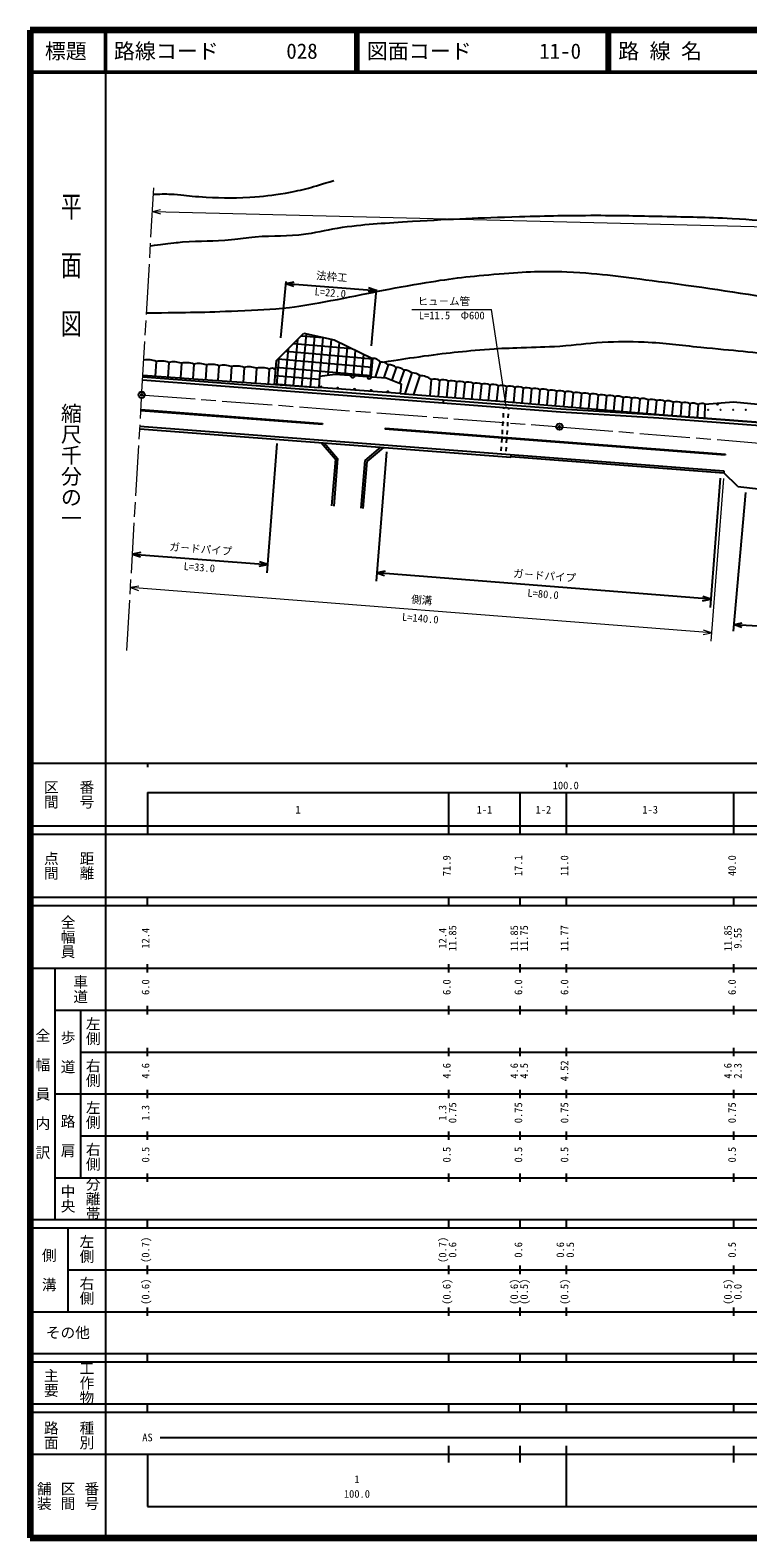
# Model space of a CAD drawing. Units: millimetres, scale not verified. Extents: x 40000 to 680000, y 20000 to 380000.
# Drawn here: x 40000 to 211311, y 20000 to 380000 of the extents above; entities that cross this region are included whole.
import ezdxf
from ezdxf.enums import TextEntityAlignment as Align

# ---------------------------------------------------------------- set-up
doc = ezdxf.new("R2010")
doc.units = ezdxf.units.MM
doc.header["$LTSCALE"] = 1000
doc.header["$PDMODE"] = 32
doc.header["$PDSIZE"] = 500
doc.linetypes.add('CHAIN', pattern=[18.5, 12, -1.5, 3.5, -1.5])
for name, color, linetype, lineweight in [('M-BGD', 7, 'Continuous', 25), ('M-BMK', 2, 'CHAIN', 13), ('M-BMK-SRVR', 3, 'Continuous', 25), ('M-STR-HTXT', 7, 'Continuous', 13), ('M-STR-STRC', 7, 'Continuous', 25), ('M-TTL', 2, 'Continuous', 140), ('M-TTL-BAND', 7, 'Continuous', 25), ('M-TTL-LINE', 7, 'Continuous', 50)]:
    doc.layers.add(name, color=color, linetype=linetype, lineweight=lineweight)
doc.layers.add('M-OTRS', color=6, linetype='Continuous')
doc.layers.add('M-TTL-TXT', color=7, linetype='Continuous')
doc.styles.add('@ＭＳ ゴシック', font='')
doc.styles.add('ＭＳ ゴシック', font='')
doc.styles.get('@ＭＳ ゴシック').set_extended_font_data('@MS Gothic')
doc.styles.get('ＭＳ ゴシック').set_extended_font_data('MS Gothic')

msp = doc.modelspace()

# ---------------------------------------------------------------- hatches: boundary and pattern name
at = {"layer": 'M-BGD'}
h = msp.add_hatch(dxfattribs=at)
h.set_pattern_fill('USER', color=256, style=0, pattern_type=2)
h.set_pattern_definition([(355, (108874, 294639), (174.31, 1992.4), []), (85, (108874, 294639), (-1992.4, 174.31), [])])
h.paths.add_polyline_path([(108874, 294639), (109034, 297377), (112807, 297823), (121323, 297246), (121740, 301579), (112533, 306024), (105355, 307610), (98807, 301144), (98306, 295373)])

# ---------------------------------------------------------------- linework, layer by layer
for p, q in [((98807, 301144), (105355, 307610)), ((105355, 307610), (112533, 306024)), ((112533, 306024), (121740, 301579)), ((70106, 300882), (69871, 297391)), ((73099, 300681), (72863, 297171)), ((76093, 300479), (75855, 296951)), ((79086, 300278), (78847, 296730)), ((82079, 300077), (81840, 296517)), ((85072, 299875), (84833, 296309)), ((88066, 299674), (87825, 296102)), ((91059, 299473), (90818, 295894)), ((94052, 299271), (93811, 295686)), ((97045, 299070), (96804, 295478)), ((98306, 295373), (98807, 301144)), ((121740, 301579), (121323, 297246)), ((123568, 300742), (122348, 297176)), ((125460, 300094), (124414, 297036)), ((127352, 299447), (126328, 296454)), ((66835, 296512), (166622, 288891)), ((66889, 297209), (166671, 289589)), ((66912, 297609), (80097, 296638)), ((80097, 296638), (108874, 294639)), ((109034, 297377), (108874, 294639)), ((129245, 298799), (128190, 295716)), ((128586, 295559), (128353, 293243)), ((131137, 298152), (129428, 293157)), ((133029, 297504), (131485, 292992)), ((135757, 296571), (135395, 292695)), ((137749, 296385), (137389, 292540)), ((139740, 296199), (139384, 292385)), ((141731, 296013), (141378, 292229)), ((143723, 295826), (143372, 292074)), ((145714, 295640), (145366, 291919)), ((147705, 295454), (147360, 291764)), ((149697, 295268), (149355, 291608)), ((128353, 293243), (108874, 294639)), ((128353, 293243), (153128, 291314)), ((138613, 291732), (138559, 291034)), ((151688, 295082), (151350, 291463)), ((153679, 294896), (153343, 291296)), ((155671, 294710), (155336, 291130)), ((157662, 294524), (157329, 290963)), ((159653, 294337), (159322, 290796)), ((161645, 294151), (161315, 290629)), ((163636, 293965), (163309, 290462)), ((165627, 293779), (165302, 290295)), ((167619, 293593), (167295, 290128)), ((169610, 293407), (169288, 289961)), ((171601, 293221), (171281, 289794)), ((173593, 293035), (173274, 289627)), ((175584, 292849), (175267, 289460)), ((177575, 292662), (177260, 289294)), ((179567, 292476), (179253, 289127)), ((181558, 292290), (181247, 288960)), ((183549, 292104), (183240, 288793)), ((185540, 291918), (185233, 288626)), ((187532, 291732), (187226, 288459)), ((66423, 289222), (109782, 285910)), ((66434, 289421), (109797, 286110)), ((152941, 288521), (152879, 287523)), ((153028, 289929), (153003, 289519)), ((153128, 291314), (190133, 288216)), ((154088, 288425), (154027, 287427)), ((154176, 289841), (154150, 289423)), ((166622, 288891), (190069, 287418)), ((166671, 289589), (190117, 288116)), ((189523, 291546), (189219, 288292)), ((190117, 288116), (223433, 285624)), ((190133, 288216), (223449, 285723)), ((191514, 291360), (191212, 288125)), ((193506, 291174), (193205, 287958)), ((195497, 290987), (195198, 287791)), ((197488, 290801), (197192, 287624)), ((199480, 290615), (199193, 287548)), ((201059, 290668), (200997, 287403)), ((66166, 284829), (154719, 278066)), ((66201, 285428), (205620, 274780)), ((109797, 286110), (109782, 285910)), ((124702, 284972), (124687, 284772)), ((124687, 284772), (205932, 278567)), ((124702, 284972), (205947, 278767)), ((152693, 284529), (152631, 283530)), ((152817, 286525), (152755, 285527)), ((153841, 284432), (153779, 283434)), ((153965, 286429), (153903, 285430)), ((190069, 287418), (223387, 284925)), ((109447, 281523), (112855, 277591)), ((110156, 281469), (113371, 277760)), ((152569, 282532), (152507, 281534)), ((153717, 282436), (153655, 281438)), ((112855, 277591), (111963, 266405)), ((113371, 277760), (112461, 266365)), ((119850, 277242), (118940, 265848)), ((123641, 280439), (119850, 277242)), ((124352, 280385), (120332, 276994)), ((152445, 280536), (152383, 279538)), ((153593, 280440), (153531, 279442)), ((154764, 278664), (154719, 278066)), ((154727, 278165), (205579, 274282)), ((205947, 278767), (205932, 278567)), ((120332, 276994), (119439, 265808)), ((205620, 274780), (205579, 274282)), ((208885, 271070), (205579, 274282)), ((208885, 271070), (225556, 269115))]:
    msp.add_line(p, q, dxfattribs=at)
for points in [[(109034, 297377), (112807, 297823), (124950, 297000), (128586, 295559)], [(201059, 290668), (207920, 291286), (215329, 290565), (222909, 290840), (226614, 293996), (238669, 293912), (247633, 291717), (250640, 286798)]]:
    msp.add_lwpolyline(points, dxfattribs=at)
for centre in [(201818, 289341), (204818, 289341), (207818, 289341), (210818, 289341)]:
    msp.add_circle(centre, 50, dxfattribs=at)
for centre, radius, start, end in [((68162, 296758), 4559, 64.75705, 103.29955), ((71232, 295269), 5725, 70.96311, 101.34169), ((74225, 295067), 5725, 70.96311, 101.34169), ((77219, 294866), 5725, 70.96311, 101.34169), ((80212, 294665), 5725, 70.96311, 101.34169), ((83205, 294464), 5725, 70.96311, 101.34169), ((86198, 294262), 5725, 70.96311, 101.34169), ((89191, 294061), 5725, 70.96311, 101.34169), ((92185, 293860), 5725, 70.96311, 101.34169), ((95178, 293658), 5725, 70.96311, 101.34169), ((97706, 298093), 1179, 40.07578, 124.04456), ((121945, 299611), 1978, 34.86351, 95.93572), ((123737, 298147), 2600, 48.49034, 93.73007), ((125629, 297500), 2600, 48.49034, 93.73007), ((127522, 296852), 2600, 48.49034, 93.73007), ((129414, 296205), 2600, 48.49034, 93.73007), ((116998, 297539), 500, 176.12148, 356.12148), ((120989, 297268), 500, 176.12148, 356.12148), ((131306, 295557), 2600, 48.49034, 93.73007), ((132901, 292677), 4829, 53.739, 88.48142), ((136530, 294088), 2600, 62.04055, 107.28028), ((138521, 293902), 2600, 62.04055, 107.28028), ((140512, 293716), 2600, 62.04055, 107.28028), ((142504, 293530), 2600, 62.04055, 107.28028), ((144495, 293344), 2600, 62.04055, 107.28028), ((146486, 293158), 2600, 62.04055, 107.28028), ((148478, 292972), 2600, 62.04055, 107.28028), ((150469, 292785), 2600, 62.04055, 107.28028), ((109405, 294647), 254, 345.51303, 186.29075), ((113394, 294361), 254, 345.51303, 186.29075), ((117384, 294075), 254, 345.51303, 186.29075), ((121374, 293789), 254, 345.51303, 186.29075), ((125364, 293504), 254, 345.51303, 186.29075), ((152460, 292599), 2600, 62.04055, 107.28028), ((154452, 292413), 2600, 62.04055, 107.28028), ((156443, 292227), 2600, 62.04055, 107.28028), ((158434, 292041), 2600, 62.04055, 107.28028), ((160426, 291855), 2600, 62.04055, 107.28028), ((162417, 291669), 2600, 62.04055, 107.28028), ((164408, 291483), 2600, 62.04055, 107.28028), ((166400, 291296), 2600, 62.04055, 107.28028), ((168391, 291110), 2600, 62.04055, 107.28028), ((170382, 290924), 2600, 62.04055, 107.28028), ((172374, 290738), 2600, 62.04055, 107.28028), ((174365, 290552), 2600, 62.04055, 107.28028), ((176356, 290366), 2600, 62.04055, 107.28028), ((178348, 290180), 2600, 62.04055, 107.28028), ((180339, 289994), 2600, 62.04055, 107.28028), ((182330, 289808), 2600, 62.04055, 107.28028), ((184321, 289621), 2600, 62.04055, 107.28028), ((186313, 289435), 2600, 62.04055, 107.28028), ((188304, 289249), 2600, 62.04055, 107.28028), ((190295, 289063), 2600, 62.04055, 107.28028), ((192287, 288877), 2600, 62.04055, 107.28028), ((194278, 288691), 2600, 62.04055, 107.28028), ((196269, 288505), 2600, 62.04055, 107.28028), ((198261, 288319), 2600, 62.04055, 107.28028), ((200310, 289445), 1435, 58.51385, 125.34788), ((204051, 290892), 254, 174.75391, 15.53162)]:
    msp.add_arc(centre, radius, start, end, dxfattribs=at)
for points, knots in [([(69433, 340828), (71775, 340899), (72453, 340905), (74386, 340825), (76697, 340728), (77970, 340371), (80281, 340251), (85032, 340005), (87716, 339784), (92462, 340121), (95777, 340356), (97636, 340559), (100913, 341112), (105504, 341886), (107123, 342463), (112455, 344085)], [0, 0, 0, 0, 1, 1, 1, 2, 2, 2, 3, 3, 3, 4, 4, 4, 5, 5, 5, 5]), ([(368264, 317434), (367179, 315170), (366791, 314268), (365342, 312608), (364089, 311172), (363328, 310331), (361665, 309400), (359560, 308223), (358128, 308012), (355743, 307652), (353281, 307282), (351866, 307184), (349379, 307300), (345698, 307473), (343607, 307673), (340028, 308552), (335494, 309666), (333156, 310968), (328720, 312426), (324528, 313804), (322230, 314753), (317961, 315869), (310338, 317861), (306039, 318921), (298280, 320290), (294977, 320873), (293094, 321002), (289790, 321581), (283363, 322708), (279853, 323807), (273435, 324985), (266250, 326305), (262136, 326494), (254929, 327685), (246551, 329070), (241934, 330272), (233566, 331715), (228215, 332638), (225221, 333198), (219832, 333867), (215066, 334458), (212381, 334684), (207586, 334962), (201068, 335341), (197406, 335330), (190879, 335471), (184721, 335604), (181271, 335703), (175111, 335706), (167958, 335709), (163950, 335626), (156800, 335403), (146816, 335090), (141220, 334907), (131251, 334278), (124684, 333863), (120988, 333717), (114466, 332850), (111070, 332398), (109230, 331749), (105839, 331265), (101133, 330593), (98422, 331007), (93690, 330561), (91491, 330353), (90271, 330129), (88073, 329915), (83514, 329470), (80926, 329708), (76359, 329343), (75557, 329279), (75108, 329233), (74307, 329152), (72114, 328931), (71404, 328808), (68710, 328428)], [0, 0, 0, 0, 1, 1, 1, 2, 2, 2, 3, 3, 3, 4, 4, 4, 5, 5, 5, 6, 6, 6, 7, 7, 7, 8, 8, 8, 9, 9, 9, 10, 10, 10, 11, 11, 11, 12, 12, 12, 13, 13, 13, 14, 14, 14, 15, 15, 15, 16, 16, 16, 17, 17, 17, 18, 18, 18, 19, 19, 19, 20, 20, 20, 21, 21, 21, 22, 22, 22, 23, 23, 23, 24, 24, 24, 25, 25, 25, 25]), ([(67781, 312501), (78273, 312621), (81059, 312591), (89557, 313015), (94397, 313257), (97127, 313217), (101940, 313778), (105171, 314155), (106956, 314552), (110157, 315128), (119206, 316756), (124208, 318036), (133280, 319530), (140050, 320644), (143871, 321166), (150711, 321701), (157502, 322232), (161336, 322579), (168142, 322288), (176718, 321921), (181484, 321083), (190000, 320000), (202407, 318422), (209322, 317259), (221666, 315245), (231218, 313687), (236458, 312050), (246081, 311020), (248992, 310708), (250647, 310879), (253573, 310765), (256692, 310645), (258446, 310679), (261555, 310413), (267938, 309867), (271475, 309169), (277792, 308105), (281005, 307563), (282738, 306876), (285970, 306461), (288460, 306142), (289883, 306287), (292387, 306109), (296992, 305782), (299604, 305822), (304163, 305092), (310848, 304022), (314600, 303263), (321066, 301258), (325679, 299827), (328128, 298618), (332569, 296719), (335374, 295520), (336869, 294673), (339690, 293511), (341801, 292641), (342510, 292365), (345140, 291396)], [0, 0, 0, 0, 1, 1, 1, 2, 2, 2, 3, 3, 3, 4, 4, 4, 5, 5, 5, 6, 6, 6, 7, 7, 7, 8, 8, 8, 9, 9, 9, 10, 10, 10, 11, 11, 11, 12, 12, 12, 13, 13, 13, 14, 14, 14, 15, 15, 15, 16, 16, 16, 17, 17, 17, 18, 18, 18, 19, 19, 19, 19]), ([(124141, 300716), (128309, 301408), (129428, 301561), (132826, 302036), (139382, 302951), (143079, 303308), (149676, 303861), (152613, 304108), (154270, 304075), (157214, 304201), (160810, 304354), (162830, 304338), (166422, 304566), (170393, 304817), (172595, 305264), (176569, 305479), (180475, 305689), (182677, 305744), (186585, 305557), (191879, 305304), (194822, 304824), (200097, 304305), (207973, 303530), (212396, 303179), (220253, 302225), (227954, 301289), (232255, 300647), (239914, 299408), (246879, 298281), (250759, 297522), (257697, 296238), (263501, 295164), (266726, 294413), (272545, 293421), (275699, 292884), (277470, 292592), (280644, 292189), (284746, 291667), (287036, 291254), (291162, 290982), (293257, 290844), (294443, 291090), (296536, 290930), (297713, 290840), (298383, 290821), (299535, 290565), (300620, 290324), (301197, 290070), (302266, 289765), (303221, 289492), (303746, 289297), (304717, 289087), (305513, 288915), (305795, 288869), (306772, 288731)], [0, 0, 0, 0, 1, 1, 1, 2, 2, 2, 3, 3, 3, 4, 4, 4, 5, 5, 5, 6, 6, 6, 7, 7, 7, 8, 8, 8, 9, 9, 9, 10, 10, 10, 11, 11, 11, 12, 12, 12, 13, 13, 13, 14, 14, 14, 15, 15, 15, 16, 16, 16, 17, 17, 17, 18, 18, 18, 18])]:
    msp.add_open_spline(points, degree=3, knots=knots, dxfattribs=at)
at = {"layer": 'M-BMK'}
for p, q in [((66682, 293665), (69520, 342317)), ((63078, 231885), (66595, 292167)), ((67386, 292859), (165600, 285358)), ((167095, 285240), (265267, 277201))]:
    msp.add_line(p, q, dxfattribs=at)
at = {"layer": 'M-BMK-SRVR'}
for centre in [(66638, 292916), (166348, 285301)]:
    msp.add_circle(centre, 750, dxfattribs=at)
for p in [(66638, 292916), (166348, 285301)]:
    msp.add_point(p, dxfattribs=at)
at = {"layer": 'M-OTRS'}
msp.add_point((66638, 292916), dxfattribs=at)
msp.add_point((66638, 292916), dxfattribs=at)
at = {"layer": 'M-STR-HTXT'}
for p, q in [((69195, 336737), (71139, 337206)), ((69195, 336737), (248909, 332240)), ((69195, 336737), (71113, 336171)), ((131134, 313296), (150134, 313296)), ((153596, 290128), (150134, 313296)), ((205480, 272967), (202449, 234085)), ((65919, 247252), (63953, 246886)), ((202605, 236079), (63953, 246886)), ((63953, 246886), (65839, 246220)), ((200638, 235713), (202605, 236079)), ((202605, 236079), (200719, 236745))]:
    msp.add_line(p, q, dxfattribs=at)
at = {"layer": 'M-STR-STRC'}
for p, q in [((99823, 306500), (101075, 319998)), ((101032, 319541), (103000, 319901)), ((101032, 319541), (122613, 317799)), ((101032, 319541), (102916, 318869)), ((122613, 317799), (120647, 317439)), ((122613, 317799), (120731, 318470)), ((121499, 304622), (122633, 318042)), ((98850, 281330), (96489, 250420)), ((125021, 279331), (122577, 248427)), ((204731, 273028), (202287, 242124)), ((207879, 236523), (210814, 269580)), ((66385, 255244), (64419, 254875)), ((64419, 254875), (96641, 252414)), ((64419, 254875), (66306, 254211)), ((94676, 252045), (96641, 252414)), ((96641, 252414), (94754, 253077)), ((124701, 250785), (122735, 250421)), ((202445, 244118), (122735, 250421)), ((122735, 250421), (124620, 249753)), ((200478, 243754), (202445, 244118)), ((202445, 244118), (200560, 244786)), ((208021, 238123), (209982, 238520)), ((208021, 238123), (324552, 230854)), ((208021, 238123), (209917, 237486))]:
    msp.add_line(p, q, dxfattribs=at)
at = {"layer": 'M-TTL'}
for p, q in [((40000, 380000), (40000, 20000)), ((680000, 380000), (40000, 380000)), ((40000, 20000), (680000, 20000))]:
    msp.add_line(p, q, dxfattribs=at)
at = {"layer": 'M-TTL-BAND'}
for p, q in [((58000, 370000), (58000, 20000)), ((40000, 205000), (579000, 205000)), ((68000, 205000), (68000, 204000)), ((168000, 205000), (168000, 204000)), ((68000, 198000), (579000, 198000)), ((68000, 198000), (68000, 188000)), ((139900, 188000), (139900, 198000)), ((157000, 188000), (157000, 198000)), ((168000, 188000), (168000, 198000)), ((208000, 188000), (208000, 198000)), ((40000, 190000), (579000, 190000)), ((40000, 188000), (579000, 188000)), ((40000, 173000), (579000, 173000)), ((68000, 171000), (68000, 173000)), ((139900, 171000), (139900, 173000)), ((157000, 171000), (157000, 173000)), ((168000, 171000), (168000, 173000)), ((208000, 171000), (208000, 173000)), ((40000, 171000), (579000, 171000)), ((40000, 156000), (579000, 156000)), ((46000, 96000), (46000, 156000)), ((68000, 155000), (68000, 157000)), ((139900, 155000), (139900, 157000)), ((157000, 155000), (157000, 157000)), ((168000, 155000), (168000, 157000)), ((208000, 155000), (208000, 157000)), ((46000, 146000), (579000, 146000)), ((52000, 146000), (52000, 106000)), ((68000, 145000), (68000, 147000)), ((139900, 145000), (139900, 147000)), ((157000, 145000), (157000, 147000)), ((168000, 145000), (168000, 147000)), ((208000, 145000), (208000, 147000)), ((68000, 135000), (68000, 137000)), ((139900, 135000), (139900, 137000)), ((157000, 135000), (157000, 137000)), ((168000, 135000), (168000, 137000)), ((208000, 135000), (208000, 137000)), ((52000, 136000), (579000, 136000)), ((46000, 126000), (579000, 126000)), ((68000, 125000), (68000, 127000)), ((139900, 125000), (139900, 127000)), ((157000, 125000), (157000, 127000)), ((168000, 125000), (168000, 127000)), ((208000, 125000), (208000, 127000)), ((52000, 116000), (579000, 116000)), ((68000, 115000), (68000, 117000)), ((139900, 115000), (139900, 117000)), ((157000, 115000), (157000, 117000)), ((168000, 115000), (168000, 117000)), ((208000, 115000), (208000, 117000)), ((46000, 106000), (579000, 106000)), ((68000, 105000), (68000, 107000)), ((139900, 105000), (139900, 107000)), ((157000, 105000), (157000, 107000)), ((168000, 105000), (168000, 107000)), ((208000, 105000), (208000, 107000)), ((40000, 96000), (579000, 96000)), ((40000, 94000), (579000, 94000)), ((49000, 94000), (49000, 74000)), ((68000, 94000), (68000, 96000)), ((139900, 94000), (139900, 96000)), ((157000, 94000), (157000, 96000)), ((168000, 94000), (168000, 96000)), ((208000, 94000), (208000, 96000)), ((49000, 84000), (579000, 84000)), ((68000, 83000), (68000, 85000)), ((139900, 83000), (139900, 85000)), ((157000, 83000), (157000, 85000)), ((168000, 83000), (168000, 85000)), ((208000, 83000), (208000, 85000)), ((40000, 74000), (579000, 74000)), ((68000, 73000), (68000, 75000)), ((139900, 73000), (139900, 75000)), ((157000, 73000), (157000, 75000)), ((168000, 73000), (168000, 75000)), ((208000, 73000), (208000, 75000)), ((40000, 64000), (579000, 64000)), ((40000, 62000), (579000, 62000)), ((68000, 62000), (68000, 64000)), ((139900, 62000), (139900, 64000)), ((157000, 62000), (157000, 64000)), ((168000, 62000), (168000, 64000)), ((208000, 62000), (208000, 64000)), ((40000, 52000), (579000, 52000)), ((68000, 50000), (68000, 52000)), ((139900, 50000), (139900, 52000)), ((157000, 50000), (157000, 52000)), ((168000, 50000), (168000, 52000)), ((208000, 50000), (208000, 52000)), ((40000, 50000), (579000, 50000)), ((71000, 44000), (545000, 44000)), ((40000, 40000), (579000, 40000)), ((68000, 40000), (68000, 27500)), ((139900, 38000), (139900, 42000)), ((157000, 38000), (157000, 42000)), ((168000, 27500), (168000, 42000)), ((208000, 38000), (208000, 42000)), ((68000, 27500), (579000, 27500))]:
    msp.add_line(p, q, dxfattribs=at)
at = {"layer": 'M-TTL-LINE'}
for p, q in [((58000, 380000), (58000, 370000)), ((117750, 380000), (117750, 370000)), ((118250, 380000), (118250, 370000)), ((177750, 380000), (177750, 370000)), ((178250, 380000), (178250, 370000)), ((40000, 370000), (680000, 370000))]:
    msp.add_line(p, q, dxfattribs=at)

# ---------------------------------------------------------------- texts
at = {"layer": 'M-STR-HTXT', "style": 'ＭＳ ゴシック'}
msp.add_text('ヒュ－ム管', height=1833, dxfattribs=at).set_placement((132509, 313796), align=Align.BOTTOM_LEFT)
msp.add_text('L=11.5\u3000Φ600', height=1833, dxfattribs=at).set_placement((140634, 312796), align=Align.TOP_CENTER)
msp.add_text('側溝', height=1833, rotation=355.543, dxfattribs=at).set_placement((133357, 242479), align=Align.BOTTOM_CENTER)
at = {"layer": 'M-STR-HTXT', "style": '@ＭＳ ゴシック'}
msp.add_text('L=140.0', height=1833, rotation=355.543, dxfattribs=at).set_placement((133201, 240485), align=Align.TOP_CENTER)
at = {"layer": 'M-STR-STRC', "style": 'ＭＳ ゴシック'}
for s, rotation, p in [('法枠工', 355.386, (111903, 319667)), ('ガ－ドパイプ', 355.633, (80606, 254641)), ('ガ－ドパイプ', 355.479, (162668, 248267))]:
    msp.add_text(s, height=1833, rotation=rotation, dxfattribs=at).set_placement(p, align=Align.BOTTOM_CENTER)
at = {"layer": 'M-STR-STRC', "style": '@ＭＳ ゴシック'}
for s, rotation, p in [('L=22.0', 355.386, (111713, 318238)), ('L=33.0', 355.633, (80454, 252647)), ('L=80.0', 355.479, (162511, 246273))]:
    msp.add_text(s, height=1833, rotation=rotation, dxfattribs=at).set_placement(p, align=Align.TOP_CENTER)
at = {"layer": 'M-TTL-BAND', "style": '@ＭＳ ゴシック', "width": 1.4}
msp.add_text('平  面  図', height=3666, rotation=270, dxfattribs=at).set_placement((49777, 306475), align=Align.MIDDLE_RIGHT)
at = {"layer": 'M-TTL-BAND', "style": '@ＭＳ ゴシック'}
msp.add_text('縮尺千分の一', height=3666, rotation=270, dxfattribs=at).set_placement((49777, 261030), align=Align.MIDDLE_RIGHT)
for s, p in [('区間', (45000, 197500)), ('番号', (53500, 197500)), ('点間', (45000, 180500)), ('距離', (53500, 180500)), ('全幅員', (49000, 163500)), ('車道', (52000, 151000)), ('左側', (55000, 141000)), ('全\u3000幅\u3000員\u3000内\u3000訳', (43000, 126000)), ('歩\u3000道', (49000, 136000)), ('右側', (55000, 131000)), ('左側', (55000, 121000)), ('路\u3000肩', (49000, 116000)), ('右側', (55000, 111000)), ('分離帯', (55000, 101000)), ('中央', (49000, 101000)), ('左側', (53500, 89000)), ('側\u3000溝', (44500, 84000)), ('右側', (53500, 79000)), ('工作物', (53500, 57000)), ('主要', (45000, 57000)), ('路面', (45000, 44500)), ('種別', (53500, 44500)), ('舗装', (43333, 30000)), ('区間', (49000, 30000)), ('番号', (54667, 30000))]:
    msp.add_text(s, height=2566, rotation=270, dxfattribs=at).set_placement(p, align=Align.MIDDLE_CENTER)
at = {"layer": 'M-TTL-BAND', "style": 'ＭＳ ゴシック'}
for s, p in [('100.0', (167844, 198195)), ('1', (103950, 192405)), ('1-1', (148450, 192405)), ('1-2', (162500, 192405)), ('1-3', (188000, 192405)), ('AS', (68000, 42500)), ('1', (118000, 32523)), ('100.0', (118000, 29033))]:
    msp.add_text(s, height=1833, dxfattribs=at).set_placement(p, align=Align.BOTTOM_CENTER)
for s, p in [('71.9', (140900, 180500)), ('17.1', (158000, 180500)), ('11.0', (169000, 180500)), ('40.0', (209000, 180500)), ('11.85', (142270, 163174)), ('11.85', (157000, 163174)), ('11.75', (159370, 163174)), ('11.77', (169000, 163174)), ('11.85', (208000, 163174)), ('12.4', (69000, 163174)), ('12.4', (139900, 163174)), ('9.55', (210370, 163174)), ('6.0', (69000, 151500)), ('6.0', (140900, 151500)), ('6.0', (158000, 151500)), ('6.0', (169000, 151500)), ('6.0', (209000, 151500)), ('4.6', (69000, 131500)), ('4.6', (140900, 131500)), ('4.6', (157000, 131500)), ('4.5', (159370, 131500)), ('4.52', (169000, 131500)), ('4.6', (208000, 131500)), ('2.3', (210370, 131500)), ('1.3', (69000, 121500)), ('1.3', (139900, 121500)), ('0.75', (142270, 121500)), ('0.75', (158000, 121500)), ('0.75', (169000, 121500)), ('0.75', (209000, 121500)), ('0.5', (69000, 111500)), ('0.5', (140900, 111500)), ('0.5', (158000, 111500)), ('0.5', (169000, 111500)), ('0.5', (209000, 111500)), ('(0.7)', (69000, 88764)), ('(0.7)', (139900, 88764)), ('0.6', (142270, 88764)), ('0.6', (158000, 88764)), ('0.6', (168000, 88764)), ('0.5', (170370, 88764)), ('0.5', (209000, 88764)), ('(0.6)', (69000, 78764)), ('(0.6)', (140900, 78764)), ('(0.6)', (157000, 78764)), ('(0.5)', (159370, 78764)), ('(0.5)', (169000, 78764)), ('(0.5)', (208000, 78764)), ('0.0', (210370, 78764))]:
    msp.add_text(s, height=1833, rotation=90, dxfattribs=at).set_placement(p, align=Align.BOTTOM_CENTER)
msp.add_text('その他', height=2566, dxfattribs=at).set_placement((49000, 69000), align=Align.MIDDLE_CENTER)
at = {"layer": 'M-TTL-TXT', "style": 'ＭＳ ゴシック'}
msp.add_text('標題', height=3666, dxfattribs=at).set_placement((48500, 375000), align=Align.MIDDLE_CENTER)
for s, p in [('路線コード', (60000, 375000)), ('028', (101142, 375000)), ('図面コード', (120380, 375000)), ('11-0', (161521, 375000)), ('路 線 名', (180380, 375000))]:
    msp.add_text(s, height=3666, dxfattribs=at).set_placement(p, align=Align.MIDDLE_LEFT)

doc.saveas('drawing.dxf')
